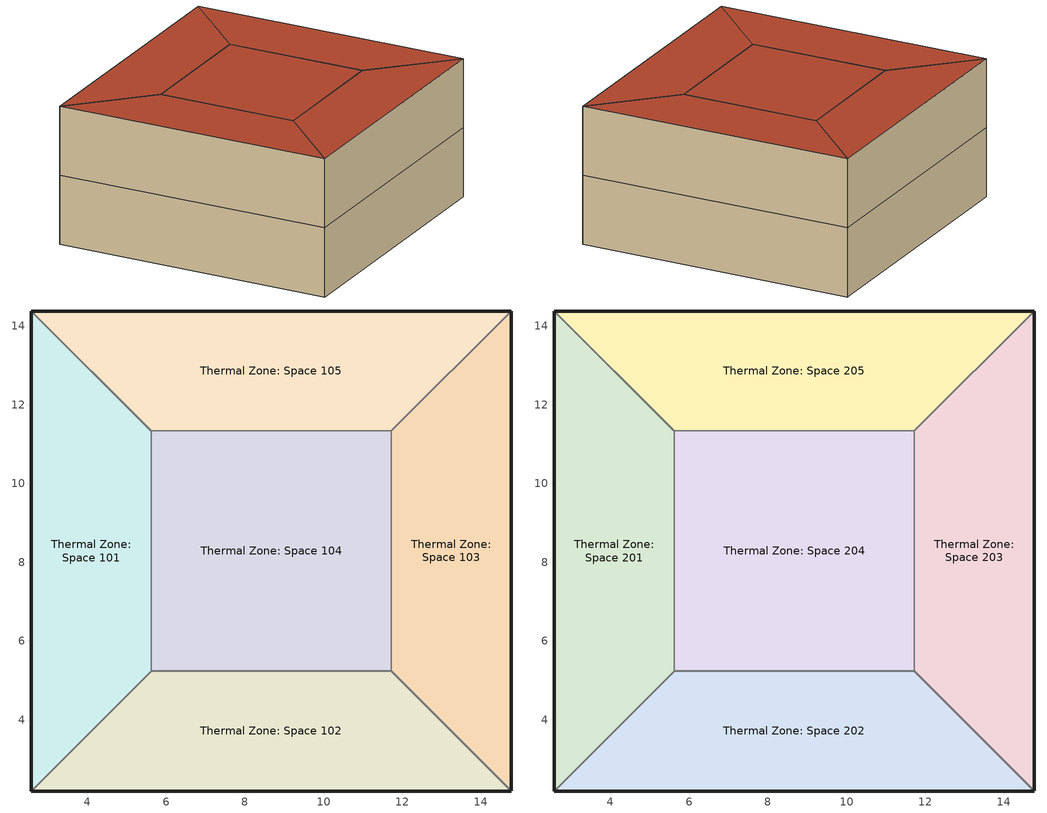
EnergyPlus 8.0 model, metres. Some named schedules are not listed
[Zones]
Thermal Zone: Space 101
 floor othersidecoefficients (000 ExtSlabCarpet 4in ClimateZone 1-8): 2.58,14.38 5.62,11.33 5.62,5.24 2.58,2.19 z0
 wall outside (ASHRAE 189.1-2009 ExtWall SteelFrame ClimateZone 4-8): 2.58,14.38 2.58,2.19 z0:3.05
 wall to Thermal Zone: Space 105 (000 Interior Wall): 5.62,11.33 2.58,14.38 z0:3.05
 wall to Thermal Zone: Space 104 (000 Interior Wall): 5.62,5.24 5.62,11.33 z0:3.05
 wall to Thermal Zone: Space 102 (000 Interior Wall): 2.58,2.19 5.62,5.24 z0:3.05
Thermal Zone: Space 102
 floor othersidecoefficients (000 ExtSlabCarpet 4in ClimateZone 1-8): 11.72,5.24 14.77,2.19 2.58,2.19 5.62,5.24 z0
 wall outside (ASHRAE 189.1-2009 ExtWall SteelFrame ClimateZone 4-8): 2.58,2.19 14.77,2.19 z0:3.05
 wall to Thermal Zone: Space 104 (000 Interior Wall): 11.72,5.24 5.62,5.24 z0:3.05
 wall to Thermal Zone: Space 103 (000 Interior Wall): 14.77,2.19 11.72,5.24 z0:3.05
Thermal Zone: Space 103
 floor othersidecoefficients (000 ExtSlabCarpet 4in ClimateZone 1-8): 14.77,14.38 14.77,2.19 11.72,5.24 11.72,11.33 z0
 wall outside (ASHRAE 189.1-2009 ExtWall SteelFrame ClimateZone 4-8): 14.77,2.19 14.77,14.38 z0:3.05
 wall to Thermal Zone: Space 104 (000 Interior Wall): 11.72,11.33 11.72,5.24 z0:3.05
 wall to Thermal Zone: Space 105 (000 Interior Wall): 14.77,14.38 11.72,11.33 z0:3.05
Thermal Zone: Space 104
 floor othersidecoefficients (000 ExtSlabCarpet 4in ClimateZone 1-8): 11.72,11.33 11.72,5.24 5.62,5.24 5.62,11.33 z0
 wall to Thermal Zone: Space 105 (000 Interior Wall): 11.72,11.33 5.62,11.33 z0:3.05
Thermal Zone: Space 105
 floor othersidecoefficients (000 ExtSlabCarpet 4in ClimateZone 1-8): 14.77,14.38 11.72,11.33 5.62,11.33 2.58,14.38 z0
 wall outside (ASHRAE 189.1-2009 ExtWall SteelFrame ClimateZone 4-8): 14.77,14.38 2.58,14.38 z0:3.05
Thermal Zone: Space 201
 floor to Thermal Zone: Space 101 (000 Interior Floor): 2.58,14.38 5.62,11.33 5.62,5.24 2.58,2.19 z3.05
 wall outside (ASHRAE 189.1-2009 ExtWall SteelFrame ClimateZone 4-8): 2.58,14.38 2.58,2.19 z3.05:6.1
 wall to Thermal Zone: Space 205 (000 Interior Wall): 5.62,11.33 2.58,14.38 z3.05:6.1
 wall to Thermal Zone: Space 204 (000 Interior Wall): 5.62,5.24 5.62,11.33 z3.05:6.1
 wall to Thermal Zone: Space 202 (000 Interior Wall): 2.58,2.19 5.62,5.24 z3.05:6.1
 roof outside (ASHRAE 189.1-2009 ExtRoof IEAD ClimateZone 2-5): 2.58,2.19 5.62,5.24 5.62,11.33 2.58,14.38 z6.1
Thermal Zone: Space 202
 floor to Thermal Zone: Space 102 (000 Interior Floor): 11.72,5.24 14.77,2.19 2.58,2.19 5.62,5.24 z3.05
 wall outside (ASHRAE 189.1-2009 ExtWall SteelFrame ClimateZone 4-8): 2.58,2.19 14.77,2.19 z3.05:6.1
 wall to Thermal Zone: Space 204 (000 Interior Wall): 11.72,5.24 5.62,5.24 z3.05:6.1
 wall to Thermal Zone: Space 203 (000 Interior Wall): 14.77,2.19 11.72,5.24 z3.05:6.1
 roof outside (ASHRAE 189.1-2009 ExtRoof IEAD ClimateZone 2-5): 14.77,2.19 11.72,5.24 5.62,5.24 2.58,2.19 z6.1
Thermal Zone: Space 203
 floor to Thermal Zone: Space 103 (000 Interior Floor): 14.77,14.38 14.77,2.19 11.72,5.24 11.72,11.33 z3.05
 wall outside (ASHRAE 189.1-2009 ExtWall SteelFrame ClimateZone 4-8): 14.77,2.19 14.77,14.38 z3.05:6.1
 wall to Thermal Zone: Space 204 (000 Interior Wall): 11.72,11.33 11.72,5.24 z3.05:6.1
 wall to Thermal Zone: Space 205 (000 Interior Wall): 14.77,14.38 11.72,11.33 z3.05:6.1
 roof outside (ASHRAE 189.1-2009 ExtRoof IEAD ClimateZone 2-5): 14.77,2.19 14.77,14.38 11.72,11.33 11.72,5.24 z6.1
Thermal Zone: Space 204
 floor to Thermal Zone: Space 104 (000 Interior Floor): 11.72,11.33 11.72,5.24 5.62,5.24 5.62,11.33 z3.05
 wall to Thermal Zone: Space 205 (000 Interior Wall): 11.72,11.33 5.62,11.33 z3.05:6.1
 roof outside (ASHRAE 189.1-2009 ExtRoof IEAD ClimateZone 2-5): 11.72,5.24 11.72,11.33 5.62,11.33 5.62,5.24 z6.1
Thermal Zone: Space 205
 floor to Thermal Zone: Space 105 (000 Interior Floor): 14.77,14.38 11.72,11.33 5.62,11.33 2.58,14.38 z3.05
 wall outside (ASHRAE 189.1-2009 ExtWall SteelFrame ClimateZone 4-8): 14.77,14.38 2.58,14.38 z3.05:6.1
 roof outside (ASHRAE 189.1-2009 ExtRoof IEAD ClimateZone 2-5): 11.72,11.33 14.77,14.38 2.58,14.38 5.62,11.33 z6.1
[Building]
Medium Office: North Axis {deg}=-0; Loads Convergence Tolerance Value=0.04; Temperature Convergence Tolerance Value {deltaC}=0.4; Solar Distribution=FullExterior; Maximum Number of Warmup Days=25
[Material] Thermal Absorptance=0.9
Name | Roughness | Thickness {m} | Conductivity {W/m-K} | Density {kg/m3} | Specific Heat {J/kg-K} | Solar Absorptance | Visible Absorptance
000 F16 Acoustic tile | MediumSmooth | 0.0191 | 0.06 | 368 | 590 | 0.7 | 0.7
000 G01a 19mm gypsum board | MediumSmooth | 0.019 | 0.16 | 800 | 1090 | 0.7 | 0.7
000 M11 100mm lightweight concrete | MediumRough | 0.1016 | 0.53 | 1280 | 840 | 0.7 | 0.7
1/2IN Gypsum | Smooth | 0.0127 | 0.16 | 784.9 | 830 | 0.92 | 0.92
MAT-CC05 4 HW CONCRETE | Rough | 0.1016 | 1.311 | 2240 | 836.8 | 0.7 | 0.7
Metal Decking | MediumSmooth | 0.0015 | 45.006 | 7680 | 418.4 | 0.7 | 0.3
Roof Insulation [21] | MediumRough | 0.2105 | 0.049 | 265 | 836.8 | 0.7 | 0.7
Roof Membrane | VeryRough | 0.0095 | 0.16 | 1121.29 | 1460 | 0.7 | 0.7
Wall Insulation [39] | MediumRough | 0.1184 | 0.045 | 265 | 836.8 | 0.7 | 0.7
[Material:AirGap]
Name | Thermal Resistance {m2-K/W}
000 F04 Wall air space resistance | 0.15
000 F05 Ceiling air space resistance | 0.18
[Material:NoMass] Thermal Absorptance=0.9; Solar Absorptance=0.7
Name | Roughness | Thermal Resistance {m2-K/W} | Visible Absorptance
CP02 CARPET PAD | VeryRough | 0.2165 | 0.8
MAT-SHEATH | Rough | 0.3626 | 0.7
[Construction]
000 ExtSlabCarpet 4in ClimateZone 1-8: MAT-CC05 4 HW CONCRETE, CP02 CARPET PAD
000 Interior Floor: 000 F16 Acoustic tile, 000 F05 Ceiling air space resistance, 000 M11 100mm lightweight concrete
000 Interior Wall: 000 G01a 19mm gypsum board, 000 F04 Wall air space resistance, 000 G01a 19mm gypsum board
ASHRAE 189.1-2009 ExtRoof IEAD ClimateZone 2-5: Roof Membrane, Roof Insulation [21], Metal Decking
ASHRAE 189.1-2009 ExtWall SteelFrame ClimateZone 4-8: MAT-SHEATH, Wall Insulation [39], 1/2IN Gypsum
[Zone]
Thermal Zone: Space 101; Thermal Zone: Space 102; Thermal Zone: Space 103; Thermal Zone: Space 104; Thermal Zone: Space 105; Thermal Zone: Space 201; Thermal Zone: Space 202; Thermal Zone: Space 203; Thermal Zone: Space 204; Thermal Zone: Space 205
[ZoneControl:Thermostat] Control Object Type 1=ThermostatSetpoint:DualSetpoint; Control Name 1=Medium Office Thermostat
Name | Zone or ZoneList | Control Type Schedule
Thermal Zone: Space 101 Thermostat | Thermal Zone: Space 101 | Thermal Zone: Space 101 Thermostat Schedule
Thermal Zone: Space 102 Thermostat | Thermal Zone: Space 102 | Thermal Zone: Space 102 Thermostat Schedule
Thermal Zone: Space 103 Thermostat | Thermal Zone: Space 103 | Thermal Zone: Space 103 Thermostat Schedule
Thermal Zone: Space 104 Thermostat | Thermal Zone: Space 104 | Thermal Zone: Space 104 Thermostat Schedule
Thermal Zone: Space 105 Thermostat | Thermal Zone: Space 105 | Thermal Zone: Space 105 Thermostat Schedule
Thermal Zone: Space 201 Thermostat | Thermal Zone: Space 201 | Thermal Zone: Space 201 Thermostat Schedule
Thermal Zone: Space 202 Thermostat | Thermal Zone: Space 202 | Thermal Zone: Space 202 Thermostat Schedule
Thermal Zone: Space 203 Thermostat | Thermal Zone: Space 203 | Thermal Zone: Space 203 Thermostat Schedule
Thermal Zone: Space 204 Thermostat | Thermal Zone: Space 204 | Thermal Zone: Space 204 Thermostat Schedule
Thermal Zone: Space 205 Thermostat | Thermal Zone: Space 205 | Thermal Zone: Space 205 Thermostat Schedule
[ThermostatSetpoint:DualSetpoint]
Medium Office Thermostat: Heating Setpoint Temperature Schedule=Medium Office HtgSetp; Cooling Setpoint Temperature Schedule=Medium Office ClgSetp
[ZoneVentilation:DesignFlowRate] Schedule=Medium Office Bldg Occ; Design Flow Rate Calculation Method=Flow/Person; Flow Rate per Person {m3/s-person}=0.0107645
Name | Zone or ZoneList
Thermal Zone: Space 101 Ventilation per Person | Thermal Zone: Space 101
Thermal Zone: Space 102 Ventilation per Person | Thermal Zone: Space 102
Thermal Zone: Space 103 Ventilation per Person | Thermal Zone: Space 103
Thermal Zone: Space 104 Ventilation per Person | Thermal Zone: Space 104
Thermal Zone: Space 105 Ventilation per Person | Thermal Zone: Space 105
Thermal Zone: Space 201 Ventilation per Person | Thermal Zone: Space 201
Thermal Zone: Space 202 Ventilation per Person | Thermal Zone: Space 202
Thermal Zone: Space 203 Ventilation per Person | Thermal Zone: Space 203
Thermal Zone: Space 204 Ventilation per Person | Thermal Zone: Space 204
Thermal Zone: Space 205 Ventilation per Person | Thermal Zone: Space 205
[Zone equipment]
Thermal Zone: Space 101: Thermal Zone: Space 101ZoneHVAC:IdealLoadsAirSystem
Thermal Zone: Space 102: Thermal Zone: Space 102ZoneHVAC:IdealLoadsAirSystem
Thermal Zone: Space 103: Thermal Zone: Space 103ZoneHVAC:IdealLoadsAirSystem
Thermal Zone: Space 104: Thermal Zone: Space 104ZoneHVAC:IdealLoadsAirSystem
Thermal Zone: Space 105: Thermal Zone: Space 105ZoneHVAC:IdealLoadsAirSystem
Thermal Zone: Space 201: Thermal Zone: Space 201ZoneHVAC:IdealLoadsAirSystem
Thermal Zone: Space 202: Thermal Zone: Space 202ZoneHVAC:IdealLoadsAirSystem
Thermal Zone: Space 203: Thermal Zone: Space 203ZoneHVAC:IdealLoadsAirSystem
Thermal Zone: Space 204: Thermal Zone: Space 204ZoneHVAC:IdealLoadsAirSystem
Thermal Zone: Space 205: Thermal Zone: Space 205ZoneHVAC:IdealLoadsAirSystem
[ZoneHVAC:IdealLoadsAirSystem] Maximum Heating Supply Air Temperature {C}=50; Minimum Cooling Supply Air Temperature {C}=13; Maximum Heating Supply Air Humidity Ratio {kgWater/kgDryAir}=0.008; Minimum Cooling Supply Air Humidity Ratio {kgWater/kgDryAir}=0.009; Heating Limit=NoLimit; Cooling Limit=NoLimit; Dehumidification Control Type=ConstantSensibleHeatRatio; Cooling Sensible Heat Ratio=.7; Humidification Control Type=ConstantSupplyHumidityRatio; Demand Controlled Ventilation Type=None; Outdoor Air Economizer Type=NoEconomizer; Heat Recovery Type=None; Sensible Heat Recovery Effectiveness=.7; Latent Heat Recovery Effectiveness=.65
Thermal Zone: Space 101ZoneHVAC:IdealLoadsAirSystem; Thermal Zone: Space 102ZoneHVAC:IdealLoadsAirSystem; Thermal Zone: Space 103ZoneHVAC:IdealLoadsAirSystem; Thermal Zone: Space 104ZoneHVAC:IdealLoadsAirSystem; Thermal Zone: Space 105ZoneHVAC:IdealLoadsAirSystem; Thermal Zone: Space 201ZoneHVAC:IdealLoadsAirSystem; Thermal Zone: Space 202ZoneHVAC:IdealLoadsAirSystem; Thermal Zone: Space 203ZoneHVAC:IdealLoadsAirSystem; Thermal Zone: Space 204ZoneHVAC:IdealLoadsAirSystem; Thermal Zone: Space 205ZoneHVAC:IdealLoadsAirSystem
[Schedule:Compact]
Thermal Zone: Space 101 Thermostat Schedule; Thermal Zone: Space 102 Thermostat Schedule; Thermal Zone: Space 103 Thermostat Schedule; Thermal Zone: Space 104 Thermostat Schedule; Thermal Zone: Space 105 Thermostat Schedule; Thermal Zone: Space 201 Thermostat Schedule; Thermal Zone: Space 202 Thermostat Schedule; Thermal Zone: Space 203 Thermostat Schedule; Thermal Zone: Space 204 Thermostat Schedule; Thermal Zone: Space 205 Thermostat Schedule: Through: 12/31, For: AllDays, Until: 24:00, 4
[Schedule:Day:Interval]
Medium Office HtgSetp Default Schedule: No, 06:00, 15.6, 22:00, 21, 24:00, 15.6
Medium Office HtgSetp Rule 2 Day Schedule: No, 06:00, 15.6, 18:00, 21, 24:00, 15.6
Medium Office HtgSetp Rule 1 Day Schedule; Medium Office HtgSetp Summer Design Day: No, 24:00, 15.6
Medium Office HtgSetp Winter Design Day: No, 24:00, 21
Medium Office ClgSetp Default Schedule; Medium Office ClgSetp Summer Design Day: No, 06:00, 26.7, 22:00, 24, 24:00, 26.7
Medium Office ClgSetp Rule 2 Day Schedule: No, 06:00, 26.7, 18:00, 24, 24:00, 26.7
Medium Office ClgSetp Rule 1 Day Schedule; Medium Office ClgSetp Winter Design Day: No, 24:00, 26.7
Medium Office Bldg Occ Default Schedule: No, 06:00, 0, 07:00, 0.1, 08:00, 0.2, 12:00, 0.95, 13:00, 0.5, 17:00, 0.95, 18:00, 0.7, 20:00, 0.4, 22:00, 0.1, 24:00, 0.05
Medium Office Bldg Occ Rule 1 Day Schedule; Medium Office Bldg Occ Winter Design Day: No, 24:00, 0
Medium Office Bldg Occ Rule 2 Day Schedule: No, 06:00, 0, 08:00, 0.1, 14:00, 0.5, 17:00, 0.1, 24:00, 0
Medium Office Bldg Occ Summer Design Day: No, 06:00, 0, 22:00, 1, 24:00, 0.05
[Schedule:Week:Daily]
Schedule:Week:Daily {d348d771-7381-4f9b-8c2d-2760c63afa58}: Medium Office HtgSetp Default Schedule, Medium Office HtgSetp Default Schedule, Medium Office HtgSetp Default Schedule, Medium Office HtgSetp Default Schedule, Medium Office HtgSetp Default Schedule, Medium Office HtgSetp Default Schedule, Medium Office HtgSetp Rule 2 Day Schedule, Medium Office HtgSetp Default Schedule, Medium Office HtgSetp Summer Design Day, Medium Office HtgSetp Winter Design Day, Medium Office HtgSetp Default Schedule, Medium Office HtgSetp Default Schedule
Schedule:Week:Daily {5c951196-7596-4bc9-8a49-ead1d1f5a146}: Medium Office HtgSetp Rule 1 Day Schedule, Medium Office HtgSetp Default Schedule, Medium Office HtgSetp Default Schedule, Medium Office HtgSetp Default Schedule, Medium Office HtgSetp Default Schedule, Medium Office HtgSetp Default Schedule, Medium Office HtgSetp Rule 2 Day Schedule, Medium Office HtgSetp Default Schedule, Medium Office HtgSetp Summer Design Day, Medium Office HtgSetp Winter Design Day, Medium Office HtgSetp Default Schedule, Medium Office HtgSetp Default Schedule
Schedule:Week:Daily {29fb85c0-946b-4fa0-8430-039b3d8c0687}: Medium Office ClgSetp Default Schedule, Medium Office ClgSetp Default Schedule, Medium Office ClgSetp Default Schedule, Medium Office ClgSetp Default Schedule, Medium Office ClgSetp Default Schedule, Medium Office ClgSetp Default Schedule, Medium Office ClgSetp Rule 2 Day Schedule, Medium Office ClgSetp Default Schedule, Medium Office ClgSetp Summer Design Day, Medium Office ClgSetp Winter Design Day, Medium Office ClgSetp Default Schedule, Medium Office ClgSetp Default Schedule
Schedule:Week:Daily {c7ab9b41-4904-471a-a19d-de2c9632e3bc}: Medium Office ClgSetp Rule 1 Day Schedule, Medium Office ClgSetp Default Schedule, Medium Office ClgSetp Default Schedule, Medium Office ClgSetp Default Schedule, Medium Office ClgSetp Default Schedule, Medium Office ClgSetp Default Schedule, Medium Office ClgSetp Rule 2 Day Schedule, Medium Office ClgSetp Default Schedule, Medium Office ClgSetp Summer Design Day, Medium Office ClgSetp Winter Design Day, Medium Office ClgSetp Default Schedule, Medium Office ClgSetp Default Schedule
Schedule:Week:Daily {e096a020-cb5e-4330-a30b-853481e679b2}: Medium Office Bldg Occ Default Schedule, Medium Office Bldg Occ Default Schedule, Medium Office Bldg Occ Default Schedule, Medium Office Bldg Occ Default Schedule, Medium Office Bldg Occ Default Schedule, Medium Office Bldg Occ Default Schedule, Medium Office Bldg Occ Rule 2 Day Schedule, Medium Office Bldg Occ Default Schedule, Medium Office Bldg Occ Summer Design Day, Medium Office Bldg Occ Winter Design Day, Medium Office Bldg Occ Default Schedule, Medium Office Bldg Occ Default Schedule
Schedule:Week:Daily {1e5dee0c-72ac-4680-ab90-66bea1573748}: Medium Office Bldg Occ Rule 1 Day Schedule, Medium Office Bldg Occ Default Schedule, Medium Office Bldg Occ Default Schedule, Medium Office Bldg Occ Default Schedule, Medium Office Bldg Occ Default Schedule, Medium Office Bldg Occ Default Schedule, Medium Office Bldg Occ Rule 2 Day Schedule, Medium Office Bldg Occ Default Schedule, Medium Office Bldg Occ Summer Design Day, Medium Office Bldg Occ Winter Design Day, Medium Office Bldg Occ Default Schedule, Medium Office Bldg Occ Default Schedule
[Schedule:Year]
Medium Office HtgSetp: Schedule:Week:Daily {d348d771-7381-4f9b-8c2d-2760c63afa58}, 1, 1, 1, 3, Schedule:Week:Daily {5c951196-7596-4bc9-8a49-ead1d1f5a146}, 1, 4, 12, 31
Medium Office ClgSetp: Schedule:Week:Daily {29fb85c0-946b-4fa0-8430-039b3d8c0687}, 1, 1, 1, 3, Schedule:Week:Daily {c7ab9b41-4904-471a-a19d-de2c9632e3bc}, 1, 4, 12, 31
Medium Office Bldg Occ: Schedule:Week:Daily {e096a020-cb5e-4330-a30b-853481e679b2}, 1, 1, 1, 3, Schedule:Week:Daily {1e5dee0c-72ac-4680-ab90-66bea1573748}, 1, 4, 12, 31
